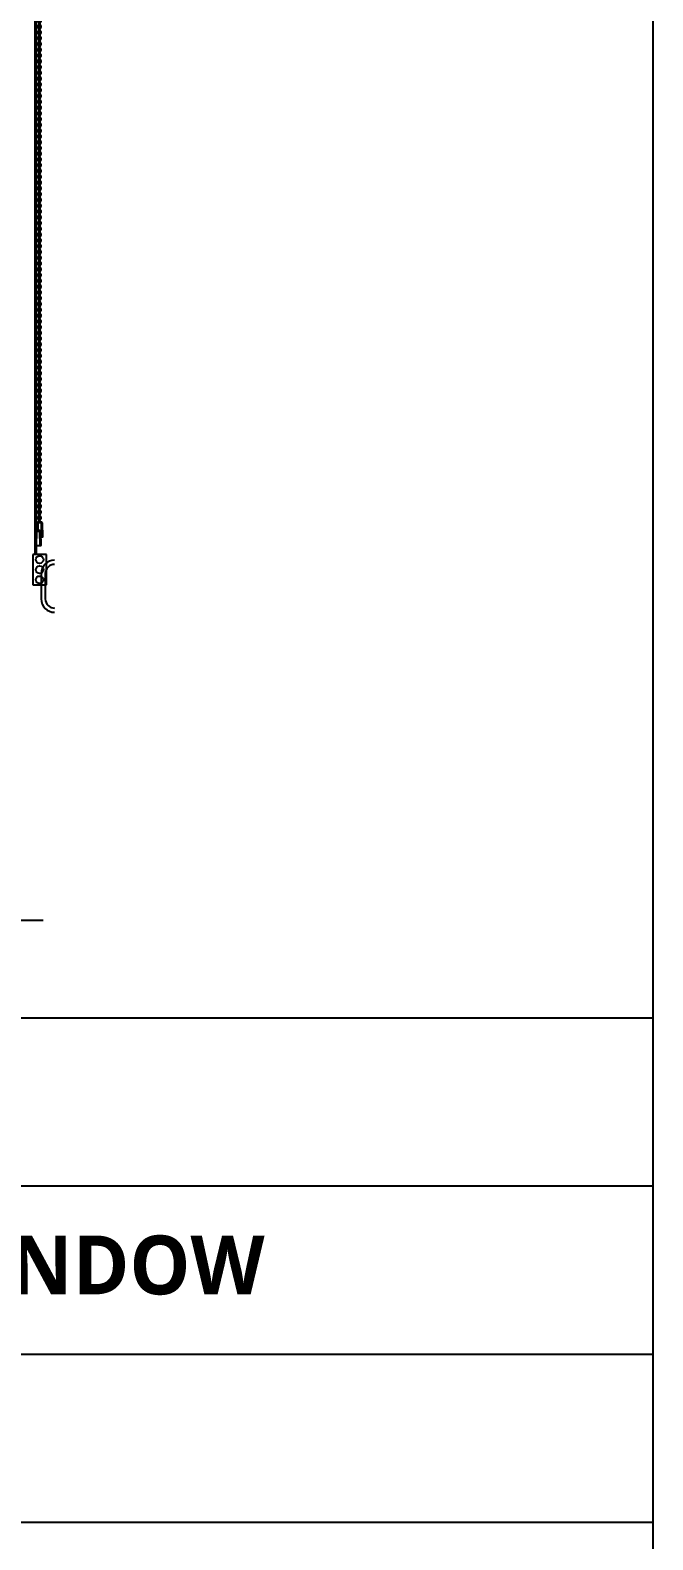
# Model space of a CAD drawing. Header units: millimetres. Extents: x 0 to 190005487, y 0 to 455456909.
# Drawn here: x 118649 to 120500, y 22222 to 26713 of the extents above; entities that cross this region are included whole.
import ezdxf

# ---------------------------------------------------------------- set-up
doc = ezdxf.new("R2010")
doc.units = ezdxf.units.MM
doc.header["$LTSCALE"] = 400
doc.header["$MEASUREMENT"] = 0
doc.header["$PDSIZE"] = -10
doc.layers.get('0').update_dxf_attribs({"linetype": 'CONTINUOUS'})
doc.layers.get('Defpoints').update_dxf_attribs({"color": 153, "linetype": 'CONTINUOUS'})
for name, color, linetype in [('2', 3, 'CONTINUOUS'), ('A-ANNO-GRA1', 7, 'CONTINUOUS'), ('A-ANNO-TEXT1', 7, 'CONTINUOUS'), ('dim', 7, 'CONTINUOUS'), ('LC-003-002-----0', 1, 'CONTINUOUS'), ('NDIM', 7, 'CONTINUOUS')]:
    doc.layers.add(name, color=color, linetype=linetype)
doc.layers.add('Defpoint', color=161, linetype='CONTINUOUS', plot=False)
doc.styles.add('SH_대대리576', font='NanumGothicBold.ttf')
doc.dimstyles.new('NDIM', dxfattribs={"dimscale": 5, "dimtxt": 3.5, "dimasz": 1.5, "dimexe": 2, "dimexo": 5, "dimgap": 1, "dimtad": 1, "dimdec": 0, "dimrnd": 0.25, "dimzin": 0, "dimdsep": 46, "dimlunit": 6, "dimblk": 'Z_DOT', "dimblk2": '_CIDOT', "dimcen": 5, "dimclrd": 256, "dimclre": 256, "dimclrt": 3, "dimadec": 0, "dimazin": 0, "dimtfac": 1, "dimtdec": 0, "dimtix": 1, "dimtmove": 2, "dimatfit": 1, "dimfxl": 1, "dimtolj": 1, "dimtzin": 0, "dimarcsym": 0})

# ---------------------------------------------------------------- blocks, each defined once
blk = doc.blocks.new('Z_DOT')
at = {"layer": 'dim', "color": 0}
for p, q in [((0, -3), (0, 3)), ((-3, 0), (3, 0))]:
    blk.add_line(p, q, dxfattribs=at)
for radius in [0.75, 0.375]:
    blk.add_circle((0, 0), radius, dxfattribs=at)
blk = doc.blocks.new('*D1326')
at = {"layer": 'Defpoints', "color": 0}
for p in [(1320.7, 483.7), (4794.2, 485.6), (1320.7, 80)]:
    blk.add_point(p, dxfattribs=at)
at = {"layer": 'NDIM', "lineweight": -2}
for p, q in [((1320.7, 283.7), (1320.7, 0)), ((4794.2, 285.6), (4794.2, 0)), ((4734.2, 80), (1380.7, 80))]:
    blk.add_line(p, q, dxfattribs=at)
at = {"layer": 'NDIM', "linetype": 'ByBlock', "lineweight": -2, "xscale": 60, "yscale": 60, "zscale": 60, "rotation": 180}
blk.add_blockref('Z_DOT', (1320.7, 80), dxfattribs=at)
at = {"layer": 'NDIM', "linetype": 'ByBlock', "lineweight": -2, "xscale": 60, "yscale": 60, "zscale": 60}
blk.add_blockref('Z_DOT', (4794.2, 80), dxfattribs=at)
at = {"layer": 'NDIM', "color": 3, "insert": (3057.4, 193.8), "char_height": 140, "attachment_point": 5, "style": 'SH_대대리576'}
blk.add_mtext('\\A1;OPENING WIDTH', dxfattribs=at)
blk = doc.blocks.new('_CIDOT')
at = {"color": 0, "linetype": 'ByBlock'}
blk.add_line((2, 0), (-1, 0), dxfattribs=at)
at = {"color": 0, "linetype": 'ByBlock', "const_width": 0.5}
blk.add_lwpolyline([(-0.25, 0, 1), (0.25, 0, 1)], format="xyb", close=True, dxfattribs=at)
blk = doc.blocks.new('chain_ohd')
at = {"layer": 'LC-003-002-----0'}
for p, q in [((1731719.5, 1098356, -97.2), (1731719.5, 1098345.3, -97.2)), ((1731723.8, 1098356, -97.2), (1731723.8, 1098345.3, -97.2)), ((1731724.8, 1098357.1, -97.2), (1731724.8, 1098378.6, -97.2)), ((1731724.8, 1098322.7, -97.2), (1731724.8, 1098344.2, -97.2)), ((1731729.1, 1098357.1, -97.2), (1731729.1, 1098378.6, -97.2)), ((1731729.1, 1098322.7, -97.2), (1731729.1, 1098344.2, -97.2)), ((1731730.2, 1098356, -97.2), (1731730.2, 1098345.3, -97.2)), ((1731734.5, 1098356, -97.2), (1731734.5, 1098345.3, -97.2)), ((1731719.5, 1098321.6, -97.2), (1731719.5, 1098310.9, -97.2)), ((1731719.5, 1098287.2, -97.2), (1731719.5, 1098276.5, -97.2)), ((1731719.5, 1098252.8, -97.2), (1731719.5, 1098242, -97.2)), ((1731723.8, 1098321.6, -97.2), (1731723.8, 1098310.9, -97.2)), ((1731723.8, 1098287.2, -97.2), (1731723.8, 1098276.5, -97.2)), ((1731723.8, 1098252.8, -97.2), (1731723.8, 1098242, -97.2)), ((1731724.8, 1098288.3, -97.2), (1731724.8, 1098309.8, -97.2)), ((1731724.8, 1098253.9, -97.2), (1731724.8, 1098275.4, -97.2)), ((1731724.8, 1098219.5, -97.2), (1731724.8, 1098241, -97.2)), ((1731729.1, 1098288.3, -97.2), (1731729.1, 1098309.8, -97.2)), ((1731729.1, 1098253.9, -97.2), (1731729.1, 1098275.4, -97.2)), ((1731729.1, 1098219.5, -97.2), (1731729.1, 1098241, -97.2)), ((1731730.2, 1098321.6, -97.2), (1731730.2, 1098310.9, -97.2)), ((1731730.2, 1098287.2, -97.2), (1731730.2, 1098276.5, -97.2)), ((1731730.2, 1098252.8, -97.2), (1731730.2, 1098242, -97.2)), ((1731734.5, 1098321.6, -97.2), (1731734.5, 1098310.9, -97.2)), ((1731734.5, 1098287.2, -97.2), (1731734.5, 1098276.5, -97.2)), ((1731734.5, 1098252.8, -97.2), (1731734.5, 1098242, -97.2)), ((1731719.5, 1098218.4, -97.2), (1731719.5, 1098207.6, -97.2)), ((1731719.5, 1098184, -97.2), (1731719.5, 1098173.2, -97.2)), ((1731719.5, 1098149.6, -97.2), (1731719.5, 1098138.8, -97.2)), ((1731723.8, 1098218.4, -97.2), (1731723.8, 1098207.6, -97.2)), ((1731723.8, 1098184, -97.2), (1731723.8, 1098173.2, -97.2)), ((1731723.8, 1098149.6, -97.2), (1731723.8, 1098138.8, -97.2)), ((1731724.8, 1098185.1, -97.2), (1731724.8, 1098206.6, -97.2)), ((1731724.8, 1098150.7, -97.2), (1731724.8, 1098172.2, -97.2)), ((1731729.1, 1098185.1, -97.2), (1731729.1, 1098206.6, -97.2)), ((1731729.1, 1098150.7, -97.2), (1731729.1, 1098172.2, -97.2)), ((1731730.2, 1098218.4, -97.2), (1731730.2, 1098207.6, -97.2)), ((1731730.2, 1098184, -97.2), (1731730.2, 1098173.2, -97.2)), ((1731730.2, 1098149.6, -97.2), (1731730.2, 1098138.8, -97.2)), ((1731734.5, 1098218.4, -97.2), (1731734.5, 1098207.6, -97.2)), ((1731734.5, 1098184, -97.2), (1731734.5, 1098173.2, -97.2)), ((1731734.5, 1098149.6, -97.2), (1731734.5, 1098138.8, -97.2)), ((1731719.5, 1098115.2, -97.2), (1731719.5, 1098104.4, -97.2)), ((1731719.5, 1098080.8, -97.2), (1731719.5, 1098070, -97.2)), ((1731723.8, 1098115.2, -97.2), (1731723.8, 1098104.4, -97.2)), ((1731723.8, 1098080.8, -97.2), (1731723.8, 1098070, -97.2)), ((1731724.8, 1098116.2, -97.2), (1731724.8, 1098137.7, -97.2)), ((1731724.8, 1098081.8, -97.2), (1731724.8, 1098103.3, -97.2)), ((1731724.8, 1098047.4, -97.2), (1731724.8, 1098068.9, -97.2)), ((1731729.1, 1098116.2, -97.2), (1731729.1, 1098137.7, -97.2)), ((1731729.1, 1098081.8, -97.2), (1731729.1, 1098103.3, -97.2)), ((1731729.1, 1098047.4, -97.2), (1731729.1, 1098068.9, -97.2)), ((1731730.2, 1098115.2, -97.2), (1731730.2, 1098104.4, -97.2)), ((1731730.2, 1098080.8, -97.2), (1731730.2, 1098070, -97.2)), ((1731734.5, 1098115.2, -97.2), (1731734.5, 1098104.4, -97.2)), ((1731734.5, 1098080.8, -97.2), (1731734.5, 1098070, -97.2)), ((1731719.5, 1098046.4, -97.2), (1731719.5, 1098035.6, -97.2)), ((1731719.5, 1098011.9, -97.2), (1731719.5, 1098001.2, -97.2)), ((1731719.5, 1097977.5, -97.2), (1731719.5, 1097966.8, -97.2)), ((1731723.8, 1098046.4, -97.2), (1731723.8, 1098035.6, -97.2)), ((1731723.8, 1098011.9, -97.2), (1731723.8, 1098001.2, -97.2)), ((1731723.8, 1097977.5, -97.2), (1731723.8, 1097966.8, -97.2)), ((1731724.8, 1098013, -97.2), (1731724.8, 1098034.5, -97.2)), ((1731724.8, 1097978.6, -97.2), (1731724.8, 1098000.1, -97.2)), ((1731724.8, 1097944.2, -97.2), (1731724.8, 1097965.7, -97.2)), ((1731729.1, 1098013, -97.2), (1731729.1, 1098034.5, -97.2)), ((1731729.1, 1097978.6, -97.2), (1731729.1, 1098000.1, -97.2)), ((1731729.1, 1097944.2, -97.2), (1731729.1, 1097965.7, -97.2)), ((1731730.2, 1098046.4, -97.2), (1731730.2, 1098035.6, -97.2)), ((1731730.2, 1098011.9, -97.2), (1731730.2, 1098001.2, -97.2)), ((1731730.2, 1097977.5, -97.2), (1731730.2, 1097966.8, -97.2)), ((1731734.5, 1098046.4, -97.2), (1731734.5, 1098035.6, -97.2)), ((1731734.5, 1098011.9, -97.2), (1731734.5, 1098001.2, -97.2)), ((1731734.5, 1097977.5, -97.2), (1731734.5, 1097966.8, -97.2)), ((1731719.5, 1097943.1, -97.2), (1731719.5, 1097932.4, -97.2)), ((1731719.5, 1097908.7, -97.2), (1731719.5, 1097898, -97.2)), ((1731719.5, 1097874.3, -97.2), (1731719.5, 1097863.6, -97.2)), ((1731723.8, 1097943.1, -97.2), (1731723.8, 1097932.4, -97.2)), ((1731723.8, 1097908.7, -97.2), (1731723.8, 1097898, -97.2)), ((1731723.8, 1097874.3, -97.2), (1731723.8, 1097863.6, -97.2)), ((1731724.8, 1097909.8, -97.2), (1731724.8, 1097931.3, -97.2)), ((1731724.8, 1097875.4, -97.2), (1731724.8, 1097896.9, -97.2)), ((1731729.1, 1097909.8, -97.2), (1731729.1, 1097931.3, -97.2)), ((1731729.1, 1097875.4, -97.2), (1731729.1, 1097896.9, -97.2)), ((1731730.2, 1097943.1, -97.2), (1731730.2, 1097932.4, -97.2)), ((1731730.2, 1097908.7, -97.2), (1731730.2, 1097898, -97.2)), ((1731730.2, 1097874.3, -97.2), (1731730.2, 1097863.6, -97.2)), ((1731734.5, 1097943.1, -97.2), (1731734.5, 1097932.4, -97.2)), ((1731734.5, 1097908.7, -97.2), (1731734.5, 1097898, -97.2)), ((1731734.5, 1097874.3, -97.2), (1731734.5, 1097863.6, -97.2)), ((1731719.5, 1097839.9, -97.2), (1731719.5, 1097829.1, -97.2)), ((1731719.5, 1097805.5, -97.2), (1731719.5, 1097794.7, -97.2)), ((1731723.8, 1097839.9, -97.2), (1731723.8, 1097829.1, -97.2)), ((1731723.8, 1097805.5, -97.2), (1731723.8, 1097794.7, -97.2)), ((1731724.8, 1097841, -97.2), (1731724.8, 1097862.5, -97.2)), ((1731724.8, 1097806.6, -97.2), (1731724.8, 1097828.1, -97.2)), ((1731724.8, 1097772.2, -97.2), (1731724.8, 1097793.7, -97.2)), ((1731729.1, 1097841, -97.2), (1731729.1, 1097862.5, -97.2)), ((1731729.1, 1097806.6, -97.2), (1731729.1, 1097828.1, -97.2)), ((1731729.1, 1097772.2, -97.2), (1731729.1, 1097793.7, -97.2)), ((1731730.2, 1097839.9, -97.2), (1731730.2, 1097829.1, -97.2)), ((1731730.2, 1097805.5, -97.2), (1731730.2, 1097794.7, -97.2)), ((1731734.5, 1097839.9, -97.2), (1731734.5, 1097829.1, -97.2)), ((1731734.5, 1097805.5, -97.2), (1731734.5, 1097794.7, -97.2)), ((1731719.5, 1097771.1, -97.2), (1731719.5, 1097760.3, -97.2)), ((1731719.5, 1097736.7, -97.2), (1731719.5, 1097725.9, -97.2)), ((1731719.5, 1097702.3, -97.2), (1731719.5, 1097691.5, -97.2)), ((1731723.8, 1097771.1, -97.2), (1731723.8, 1097760.3, -97.2)), ((1731723.8, 1097736.7, -97.2), (1731723.8, 1097725.9, -97.2)), ((1731723.8, 1097702.3, -97.2), (1731723.8, 1097691.5, -97.2)), ((1731724.8, 1097737.7, -97.2), (1731724.8, 1097759.3, -97.2)), ((1731724.8, 1097703.3, -97.2), (1731724.8, 1097724.8, -97.2)), ((1731729.1, 1097737.7, -97.2), (1731729.1, 1097759.3, -97.2)), ((1731729.1, 1097703.3, -97.2), (1731729.1, 1097724.8, -97.2)), ((1731730.2, 1097771.1, -97.2), (1731730.2, 1097760.3, -97.2)), ((1731730.2, 1097736.7, -97.2), (1731730.2, 1097725.9, -97.2)), ((1731730.2, 1097702.3, -97.2), (1731730.2, 1097691.5, -97.2)), ((1731734.5, 1097771.1, -97.2), (1731734.5, 1097760.3, -97.2)), ((1731734.5, 1097736.7, -97.2), (1731734.5, 1097725.9, -97.2)), ((1731734.5, 1097702.3, -97.2), (1731734.5, 1097691.5, -97.2)), ((1731719.5, 1097667.9, -97.2), (1731719.5, 1097657.1, -97.2)), ((1731719.5, 1097633.4, -97.2), (1731719.5, 1097622.7, -97.2)), ((1731723.8, 1097667.9, -97.2), (1731723.8, 1097657.1, -97.2)), ((1731723.8, 1097633.4, -97.2), (1731723.8, 1097622.7, -97.2)), ((1731724.8, 1097668.9, -97.2), (1731724.8, 1097690.4, -97.2)), ((1731724.8, 1097634.5, -97.2), (1731724.8, 1097656, -97.2)), ((1731724.8, 1097600.1, -97.2), (1731724.8, 1097621.6, -97.2)), ((1731729.1, 1097668.9, -97.2), (1731729.1, 1097690.4, -97.2)), ((1731729.1, 1097634.5, -97.2), (1731729.1, 1097656, -97.2)), ((1731729.1, 1097600.1, -97.2), (1731729.1, 1097621.6, -97.2)), ((1731730.2, 1097667.9, -97.2), (1731730.2, 1097657.1, -97.2)), ((1731730.2, 1097633.4, -97.2), (1731730.2, 1097622.7, -97.2)), ((1731734.5, 1097667.9, -97.2), (1731734.5, 1097657.1, -97.2)), ((1731734.5, 1097633.4, -97.2), (1731734.5, 1097622.7, -97.2)), ((1731719.5, 1097599, -97.2), (1731719.5, 1097588.3, -97.2)), ((1731719.5, 1097564.6, -97.2), (1731719.5, 1097553.9, -97.2)), ((1731719.5, 1097530.2, -97.2), (1731719.5, 1097519.5, -97.2)), ((1731723.8, 1097599, -97.2), (1731723.8, 1097588.3, -97.2)), ((1731723.8, 1097564.6, -97.2), (1731723.8, 1097553.9, -97.2)), ((1731723.8, 1097530.2, -97.2), (1731723.8, 1097519.5, -97.2)), ((1731724.8, 1097565.7, -97.2), (1731724.8, 1097587.2, -97.2)), ((1731724.8, 1097531.3, -97.2), (1731724.8, 1097552.8, -97.2)), ((1731724.8, 1097496.9, -97.2), (1731724.8, 1097518.4, -97.2)), ((1731729.1, 1097565.7, -97.2), (1731729.1, 1097587.2, -97.2)), ((1731729.1, 1097531.3, -97.2), (1731729.1, 1097552.8, -97.2)), ((1731729.1, 1097496.9, -97.2), (1731729.1, 1097518.4, -97.2)), ((1731730.2, 1097599, -97.2), (1731730.2, 1097588.3, -97.2)), ((1731730.2, 1097564.6, -97.2), (1731730.2, 1097553.9, -97.2)), ((1731730.2, 1097530.2, -97.2), (1731730.2, 1097519.5, -97.2)), ((1731734.5, 1097599, -97.2), (1731734.5, 1097588.3, -97.2)), ((1731734.5, 1097564.6, -97.2), (1731734.5, 1097553.9, -97.2)), ((1731734.5, 1097530.2, -97.2), (1731734.5, 1097519.5, -97.2)), ((1731719.5, 1097495.8, -97.2), (1731719.5, 1097485.1, -97.2)), ((1731719.5, 1097461.4, -97.2), (1731719.5, 1097450.7, -97.2)), ((1731719.5, 1097427, -97.2), (1731719.5, 1097416.2, -97.2)), ((1731723.8, 1097495.8, -97.2), (1731723.8, 1097485.1, -97.2)), ((1731723.8, 1097461.4, -97.2), (1731723.8, 1097450.7, -97.2)), ((1731723.8, 1097427, -97.2), (1731723.8, 1097416.2, -97.2)), ((1731724.8, 1097462.5, -97.2), (1731724.8, 1097484, -97.2)), ((1731724.8, 1097428.1, -97.2), (1731724.8, 1097449.6, -97.2)), ((1731729.1, 1097462.5, -97.2), (1731729.1, 1097484, -97.2)), ((1731729.1, 1097428.1, -97.2), (1731729.1, 1097449.6, -97.2)), ((1731730.2, 1097495.8, -97.2), (1731730.2, 1097485.1, -97.2)), ((1731730.2, 1097461.4, -97.2), (1731730.2, 1097450.7, -97.2)), ((1731730.2, 1097427, -97.2), (1731730.2, 1097416.2, -97.2)), ((1731734.5, 1097495.8, -97.2), (1731734.5, 1097485.1, -97.2)), ((1731734.5, 1097461.4, -97.2), (1731734.5, 1097450.7, -97.2)), ((1731734.5, 1097427, -97.2), (1731734.5, 1097416.2, -97.2)), ((1731719.5, 1097392.6, -97.2), (1731719.5, 1097381.8, -97.2)), ((1731719.5, 1097358.2, -97.2), (1731719.5, 1097347.4, -97.2)), ((1731723.8, 1097392.6, -97.2), (1731723.8, 1097381.8, -97.2)), ((1731723.8, 1097358.2, -97.2), (1731723.8, 1097347.4, -97.2)), ((1731724.8, 1097393.7, -97.2), (1731724.8, 1097415.2, -97.2)), ((1731724.8, 1097359.3, -97.2), (1731724.8, 1097380.8, -97.2)), ((1731724.8, 1097324.8, -97.2), (1731724.8, 1097346.4, -97.2)), ((1731729.1, 1097393.7, -97.2), (1731729.1, 1097415.2, -97.2)), ((1731729.1, 1097359.3, -97.2), (1731729.1, 1097380.8, -97.2)), ((1731729.1, 1097324.8, -97.2), (1731729.1, 1097346.4, -97.2)), ((1731730.2, 1097392.6, -97.2), (1731730.2, 1097381.8, -97.2)), ((1731730.2, 1097358.2, -97.2), (1731730.2, 1097347.4, -97.2)), ((1731734.5, 1097392.6, -97.2), (1731734.5, 1097381.8, -97.2)), ((1731734.5, 1097358.2, -97.2), (1731734.5, 1097347.4, -97.2)), ((1731719.5, 1097323.8, -97.2), (1731719.5, 1097313, -97.2)), ((1731719.5, 1097289.4, -97.2), (1731719.5, 1097278.6, -97.2)), ((1731723.8, 1097323.8, -97.2), (1731723.8, 1097313, -97.2)), ((1731723.8, 1097289.4, -97.2), (1731723.8, 1097278.6, -97.2)), ((1731724.8, 1097290.4, -97.2), (1731724.8, 1097311.9, -97.2)), ((1731729.1, 1097290.4, -97.2), (1731729.1, 1097311.9, -97.2)), ((1731730.2, 1097323.8, -97.2), (1731730.2, 1097313, -97.2)), ((1731730.2, 1097289.4, -97.2), (1731730.2, 1097278.6, -97.2)), ((1731734.5, 1097323.8, -97.2), (1731734.5, 1097313, -97.2)), ((1731734.5, 1097289.4, -97.2), (1731734.5, 1097278.6, -97.2))]:
    blk.add_line(p, q, dxfattribs=at)
for centre, radius, start, end in [((1731727, 1098356, -97.2), 7.53, 106.60155, 180), ((1731727, 1098345.3, -97.2), 7.53, 180, 0), ((1731727, 1098321.6, -97.2), 7.53, 106.60155, 180), ((1731727, 1098356, -97.2), 3.23, 131.81031, 180), ((1731727, 1098345.3, -97.2), 3.23, 180, 0), ((1731727, 1098321.6, -97.2), 3.23, 131.81031, 180), ((1731727, 1098378.6, -97.2), 2.15, 0, 180), ((1731727, 1098357.1, -97.2), 2.15, 180, 0), ((1731727, 1098344.2, -97.2), 2.15, 0, 180), ((1731727, 1098356, -97.2), 7.53, 0, 73.39845), ((1731727, 1098356, -97.2), 3.23, 0, 48.18969), ((1731727, 1098321.6, -97.2), 7.53, 0, 73.39845), ((1731727, 1098321.6, -97.2), 3.23, 0, 48.18969), ((1731727, 1098310.9, -97.2), 7.53, 180, 0), ((1731727, 1098287.2, -97.2), 7.53, 106.60155, 180), ((1731727, 1098276.5, -97.2), 7.53, 180, 0), ((1731727, 1098252.8, -97.2), 7.53, 106.60155, 180), ((1731727, 1098242, -97.2), 7.53, 180, 0), ((1731727, 1098310.9, -97.2), 3.23, 180, 0), ((1731727, 1098287.2, -97.2), 3.23, 131.81031, 180), ((1731727, 1098276.5, -97.2), 3.23, 180, 0), ((1731727, 1098252.8, -97.2), 3.23, 131.81031, 180), ((1731727, 1098242, -97.2), 3.23, 180, 0), ((1731727, 1098322.7, -97.2), 2.15, 180, 0), ((1731727, 1098309.8, -97.2), 2.15, 0, 180), ((1731727, 1098288.3, -97.2), 2.15, 180, 0), ((1731727, 1098275.4, -97.2), 2.15, 0, 180), ((1731727, 1098253.9, -97.2), 2.15, 180, 0), ((1731727, 1098241, -97.2), 2.15, 0, 180), ((1731727, 1098287.2, -97.2), 7.53, 0, 73.39845), ((1731727, 1098287.2, -97.2), 3.23, 0, 48.18969), ((1731727, 1098252.8, -97.2), 7.53, 0, 73.39845), ((1731727, 1098252.8, -97.2), 3.23, 0, 48.18969), ((1731727, 1098218.4, -97.2), 7.53, 106.60155, 180), ((1731727, 1098207.6, -97.2), 7.53, 180, 0), ((1731727, 1098184, -97.2), 7.53, 106.60155, 180), ((1731727, 1098173.2, -97.2), 7.53, 180, 0), ((1731727, 1098149.6, -97.2), 7.53, 106.60155, 180), ((1731727, 1098218.4, -97.2), 3.23, 131.81031, 180), ((1731727, 1098207.6, -97.2), 3.23, 180, 0), ((1731727, 1098184, -97.2), 3.23, 131.81031, 180), ((1731727, 1098173.2, -97.2), 3.23, 180, 0), ((1731727, 1098149.6, -97.2), 3.23, 131.81031, 180), ((1731727, 1098219.5, -97.2), 2.15, 180, 0), ((1731727, 1098206.6, -97.2), 2.15, 0, 180), ((1731727, 1098185.1, -97.2), 2.15, 180, 0), ((1731727, 1098172.2, -97.2), 2.15, 0, 180), ((1731727, 1098150.7, -97.2), 2.15, 180, 0), ((1731727, 1098218.4, -97.2), 7.53, 0, 73.39845), ((1731727, 1098218.4, -97.2), 3.23, 0, 48.18969), ((1731727, 1098184, -97.2), 7.53, 0, 73.39845), ((1731727, 1098184, -97.2), 3.23, 0, 48.18969), ((1731727, 1098149.6, -97.2), 7.53, 0, 73.39845), ((1731727, 1098149.6, -97.2), 3.23, 0, 48.18969), ((1731727, 1098138.8, -97.2), 7.53, 180, 0), ((1731727, 1098115.2, -97.2), 7.53, 106.60155, 180), ((1731727, 1098104.4, -97.2), 7.53, 180, 0), ((1731727, 1098080.8, -97.2), 7.53, 106.60155, 180), ((1731727, 1098070, -97.2), 7.53, 180, 0), ((1731727, 1098138.8, -97.2), 3.23, 180, 0), ((1731727, 1098115.2, -97.2), 3.23, 131.81031, 180), ((1731727, 1098104.4, -97.2), 3.23, 180, 0), ((1731727, 1098080.8, -97.2), 3.23, 131.81031, 180), ((1731727, 1098070, -97.2), 3.23, 180, 0), ((1731727, 1098137.7, -97.2), 2.15, 0, 180), ((1731727, 1098116.2, -97.2), 2.15, 180, 0), ((1731727, 1098103.3, -97.2), 2.15, 0, 180), ((1731727, 1098081.8, -97.2), 2.15, 180, 0), ((1731727, 1098068.9, -97.2), 2.15, 0, 180), ((1731727, 1098115.2, -97.2), 7.53, 0, 73.39845), ((1731727, 1098115.2, -97.2), 3.23, 0, 48.18969), ((1731727, 1098080.8, -97.2), 7.53, 0, 73.39845), ((1731727, 1098080.8, -97.2), 3.23, 0, 48.18969), ((1731727, 1098046.4, -97.2), 7.53, 106.60155, 180), ((1731727, 1098035.6, -97.2), 7.53, 180, 0), ((1731727, 1098011.9, -97.2), 7.53, 106.60155, 180), ((1731727, 1098001.2, -97.2), 7.53, 180, 0), ((1731727, 1097977.5, -97.2), 7.53, 106.60155, 180), ((1731727, 1097966.8, -97.2), 7.53, 180, 0), ((1731727, 1098046.4, -97.2), 3.23, 131.81031, 180), ((1731727, 1098035.6, -97.2), 3.23, 180, 0), ((1731727, 1098011.9, -97.2), 3.23, 131.81031, 180), ((1731727, 1098001.2, -97.2), 3.23, 180, 0), ((1731727, 1097977.5, -97.2), 3.23, 131.81031, 180), ((1731727, 1097966.8, -97.2), 3.23, 180, 0), ((1731727, 1098047.4, -97.2), 2.15, 180, 0), ((1731727, 1098034.5, -97.2), 2.15, 0, 180), ((1731727, 1098013, -97.2), 2.15, 180, 0), ((1731727, 1098000.1, -97.2), 2.15, 0, 180), ((1731727, 1097978.6, -97.2), 2.15, 180, 0), ((1731727, 1097965.7, -97.2), 2.15, 0, 180), ((1731727, 1098046.4, -97.2), 7.53, 0, 73.39845), ((1731727, 1098046.4, -97.2), 3.23, 0, 48.18969), ((1731727, 1098011.9, -97.2), 7.53, 0, 73.39845), ((1731727, 1098011.9, -97.2), 3.23, 0, 48.18969), ((1731727, 1097977.5, -97.2), 7.53, 0, 73.39845), ((1731727, 1097977.5, -97.2), 3.23, 0, 48.18969), ((1731727, 1097943.1, -97.2), 7.53, 106.60155, 180), ((1731727, 1097932.4, -97.2), 7.53, 180, 0), ((1731727, 1097908.7, -97.2), 7.53, 106.60155, 180), ((1731727, 1097898, -97.2), 7.53, 180, 0), ((1731727, 1097874.3, -97.2), 7.53, 106.60155, 180), ((1731727, 1097943.1, -97.2), 3.23, 131.81031, 180), ((1731727, 1097932.4, -97.2), 3.23, 180, 0), ((1731727, 1097908.7, -97.2), 3.23, 131.81031, 180), ((1731727, 1097898, -97.2), 3.23, 180, 0), ((1731727, 1097874.3, -97.2), 3.23, 131.81031, 180), ((1731727, 1097944.2, -97.2), 2.15, 180, 0), ((1731727, 1097931.3, -97.2), 2.15, 0, 180), ((1731727, 1097909.8, -97.2), 2.15, 180, 0), ((1731727, 1097896.9, -97.2), 2.15, 0, 180), ((1731727, 1097875.4, -97.2), 2.15, 180, 0), ((1731727, 1097943.1, -97.2), 7.53, 0, 73.39845), ((1731727, 1097943.1, -97.2), 3.23, 0, 48.18969), ((1731727, 1097908.7, -97.2), 7.53, 0, 73.39845), ((1731727, 1097908.7, -97.2), 3.23, 0, 48.18969), ((1731727, 1097874.3, -97.2), 7.53, 0, 73.39845), ((1731727, 1097874.3, -97.2), 3.23, 0, 48.18969), ((1731727, 1097863.6, -97.2), 7.53, 180, 0), ((1731727, 1097839.9, -97.2), 7.53, 106.60155, 180), ((1731727, 1097829.1, -97.2), 7.53, 180, 0), ((1731727, 1097805.5, -97.2), 7.53, 106.60155, 180), ((1731727, 1097794.7, -97.2), 7.53, 180, 0), ((1731727, 1097863.6, -97.2), 3.23, 180, 0), ((1731727, 1097839.9, -97.2), 3.23, 131.81031, 180), ((1731727, 1097829.1, -97.2), 3.23, 180, 0), ((1731727, 1097805.5, -97.2), 3.23, 131.81031, 180), ((1731727, 1097794.7, -97.2), 3.23, 180, 0), ((1731727, 1097862.5, -97.2), 2.15, 0, 180), ((1731727, 1097841, -97.2), 2.15, 180, 0), ((1731727, 1097828.1, -97.2), 2.15, 0, 180), ((1731727, 1097806.6, -97.2), 2.15, 180, 0), ((1731727, 1097793.7, -97.2), 2.15, 0, 180), ((1731727, 1097839.9, -97.2), 7.53, 0, 73.39845), ((1731727, 1097839.9, -97.2), 3.23, 0, 48.18969), ((1731727, 1097805.5, -97.2), 7.53, 0, 73.39845), ((1731727, 1097805.5, -97.2), 3.23, 0, 48.18969), ((1731727, 1097771.1, -97.2), 7.53, 106.60155, 180), ((1731727, 1097760.3, -97.2), 7.53, 180, 0), ((1731727, 1097736.7, -97.2), 7.53, 106.60155, 180), ((1731727, 1097725.9, -97.2), 7.53, 180, 0), ((1731727, 1097702.3, -97.2), 7.53, 106.60155, 180), ((1731727, 1097771.1, -97.2), 3.23, 131.81031, 180), ((1731727, 1097760.3, -97.2), 3.23, 180, 0), ((1731727, 1097736.7, -97.2), 3.23, 131.81031, 180), ((1731727, 1097725.9, -97.2), 3.23, 180, 0), ((1731727, 1097702.3, -97.2), 3.23, 131.81031, 180), ((1731727, 1097772.2, -97.2), 2.15, 180, 0), ((1731727, 1097759.3, -97.2), 2.15, 0, 180), ((1731727, 1097737.7, -97.2), 2.15, 180, 0), ((1731727, 1097724.8, -97.2), 2.15, 0, 180), ((1731727, 1097703.3, -97.2), 2.15, 180, 0), ((1731727, 1097771.1, -97.2), 7.53, 0, 73.39845), ((1731727, 1097771.1, -97.2), 3.23, 0, 48.18969), ((1731727, 1097736.7, -97.2), 7.53, 0, 73.39845), ((1731727, 1097736.7, -97.2), 3.23, 0, 48.18969), ((1731727, 1097702.3, -97.2), 7.53, 0, 73.39845), ((1731727, 1097702.3, -97.2), 3.23, 0, 48.18969), ((1731727, 1097691.5, -97.2), 7.53, 180, 0), ((1731727, 1097667.9, -97.2), 7.53, 106.60155, 180), ((1731727, 1097657.1, -97.2), 7.53, 180, 0), ((1731727, 1097633.4, -97.2), 7.53, 106.60155, 180), ((1731727, 1097622.7, -97.2), 7.53, 180, 0), ((1731727, 1097599, -97.2), 7.53, 106.60155, 180), ((1731727, 1097691.5, -97.2), 3.23, 180, 0), ((1731727, 1097667.9, -97.2), 3.23, 131.81031, 180), ((1731727, 1097657.1, -97.2), 3.23, 180, 0), ((1731727, 1097633.4, -97.2), 3.23, 131.81031, 180), ((1731727, 1097622.7, -97.2), 3.23, 180, 0), ((1731727, 1097690.4, -97.2), 2.15, 0, 180), ((1731727, 1097668.9, -97.2), 2.15, 180, 0), ((1731727, 1097656, -97.2), 2.15, 0, 180), ((1731727, 1097634.5, -97.2), 2.15, 180, 0), ((1731727, 1097621.6, -97.2), 2.15, 0, 180), ((1731727, 1097667.9, -97.2), 7.53, 0, 73.39845), ((1731727, 1097667.9, -97.2), 3.23, 0, 48.18969), ((1731727, 1097633.4, -97.2), 7.53, 0, 73.39845), ((1731727, 1097633.4, -97.2), 3.23, 0, 48.18969), ((1731727, 1097599, -97.2), 7.53, 0, 73.39845), ((1731727, 1097588.3, -97.2), 7.53, 180, 0), ((1731727, 1097564.6, -97.2), 7.53, 106.60155, 180), ((1731727, 1097553.9, -97.2), 7.53, 180, 0), ((1731727, 1097530.2, -97.2), 7.53, 106.60155, 180), ((1731727, 1097519.5, -97.2), 7.53, 180, 0), ((1731727, 1097599, -97.2), 3.23, 131.81031, 180), ((1731727, 1097588.3, -97.2), 3.23, 180, 0), ((1731727, 1097564.6, -97.2), 3.23, 131.81031, 180), ((1731727, 1097553.9, -97.2), 3.23, 180, 0), ((1731727, 1097530.2, -97.2), 3.23, 131.81031, 180), ((1731727, 1097519.5, -97.2), 3.23, 180, 0), ((1731727, 1097600.1, -97.2), 2.15, 180, 0), ((1731727, 1097587.2, -97.2), 2.15, 0, 180), ((1731727, 1097565.7, -97.2), 2.15, 180, 0), ((1731727, 1097552.8, -97.2), 2.15, 0, 180), ((1731727, 1097531.3, -97.2), 2.15, 180, 0), ((1731727, 1097518.4, -97.2), 2.15, 0, 180), ((1731727, 1097599, -97.2), 3.23, 0, 48.18969), ((1731727, 1097564.6, -97.2), 7.53, 0, 73.39845), ((1731727, 1097564.6, -97.2), 3.23, 0, 48.18969), ((1731727, 1097530.2, -97.2), 7.53, 0, 73.39845), ((1731727, 1097530.2, -97.2), 3.23, 0, 48.18969), ((1731727, 1097495.8, -97.2), 7.53, 106.60155, 180), ((1731727, 1097485.1, -97.2), 7.53, 180, 0), ((1731727, 1097461.4, -97.2), 7.53, 106.60155, 180), ((1731727, 1097450.7, -97.2), 7.53, 180, 0), ((1731727, 1097427, -97.2), 7.53, 106.60155, 180), ((1731727, 1097495.8, -97.2), 3.23, 131.81031, 180), ((1731727, 1097485.1, -97.2), 3.23, 180, 0), ((1731727, 1097461.4, -97.2), 3.23, 131.81031, 180), ((1731727, 1097450.7, -97.2), 3.23, 180, 0), ((1731727, 1097427, -97.2), 3.23, 131.81031, 180), ((1731727, 1097496.9, -97.2), 2.15, 180, 0), ((1731727, 1097484, -97.2), 2.15, 0, 180), ((1731727, 1097462.5, -97.2), 2.15, 180, 0), ((1731727, 1097449.6, -97.2), 2.15, 0, 180), ((1731727, 1097428.1, -97.2), 2.15, 180, 0), ((1731727, 1097495.8, -97.2), 7.53, 0, 73.39845), ((1731727, 1097495.8, -97.2), 3.23, 0, 48.18969), ((1731727, 1097461.4, -97.2), 7.53, 0, 73.39845), ((1731727, 1097461.4, -97.2), 3.23, 0, 48.18969), ((1731727, 1097427, -97.2), 7.53, 0, 73.39845), ((1731727, 1097427, -97.2), 3.23, 0, 48.18969), ((1731727, 1097416.2, -97.2), 7.53, 180, 0), ((1731727, 1097392.6, -97.2), 7.53, 106.60155, 180), ((1731727, 1097381.8, -97.2), 7.53, 180, 0), ((1731727, 1097358.2, -97.2), 7.53, 106.60155, 180), ((1731727, 1097347.4, -97.2), 7.53, 180, 0), ((1731727, 1097416.2, -97.2), 3.23, 180, 0), ((1731727, 1097392.6, -97.2), 3.23, 131.81031, 180), ((1731727, 1097381.8, -97.2), 3.23, 180, 0), ((1731727, 1097358.2, -97.2), 3.23, 131.81031, 180), ((1731727, 1097347.4, -97.2), 3.23, 180, 0), ((1731727, 1097415.2, -97.2), 2.15, 0, 180), ((1731727, 1097393.7, -97.2), 2.15, 180, 0), ((1731727, 1097380.8, -97.2), 2.15, 0, 180), ((1731727, 1097359.3, -97.2), 2.15, 180, 0), ((1731727, 1097346.4, -97.2), 2.15, 0, 180), ((1731727, 1097392.6, -97.2), 7.53, 0, 73.39845), ((1731727, 1097392.6, -97.2), 3.23, 0, 48.18969), ((1731727, 1097358.2, -97.2), 7.53, 0, 73.39845), ((1731727, 1097358.2, -97.2), 3.23, 0, 48.18969), ((1731727, 1097323.8, -97.2), 7.53, 106.60155, 180), ((1731727, 1097313, -97.2), 7.53, 180, 0), ((1731727, 1097289.4, -97.2), 7.53, 106.60155, 180), ((1731727, 1097278.6, -97.2), 7.53, 180, 0), ((1731727, 1097323.8, -97.2), 3.23, 131.81031, 180), ((1731727, 1097313, -97.2), 3.23, 180, 0), ((1731727, 1097289.4, -97.2), 3.23, 131.81031, 180), ((1731727, 1097278.6, -97.2), 3.23, 180, 0), ((1731727, 1097324.8, -97.2), 2.15, 180, 0), ((1731727, 1097311.9, -97.2), 2.15, 0, 180), ((1731727, 1097290.4, -97.2), 2.15, 180, 0), ((1731727, 1097323.8, -97.2), 7.53, 0, 73.39845), ((1731727, 1097323.8, -97.2), 3.23, 0, 48.18969), ((1731727, 1097289.4, -97.2), 7.53, 0, 73.39845), ((1731727, 1097289.4, -97.2), 3.23, 0, 48.18969)]:
    blk.add_arc(centre, radius, start, end, dxfattribs=at)
blk = doc.blocks.new('A$C640965EA')
for p, q in [((4983.8, 1167.7, 0), (4943.8, 1167.7, 0)), ((4943.8, 1167.7, 0), (4943.8, 1077.7, 0)), ((4983.8, 1077.7, 0), (4983.8, 1167.7, 0)), ((4943.8, 1077.7, 0), (4983.8, 1077.7, 0))]:
    blk.add_line(p, q)
at = {"color": 4}
for p, q in [((4968.3, 1110.9, 0), (4968.3, 1035.9, 0)), ((4980.8, 1110.9, 0), (4980.8, 1035.9, 0))]:
    blk.add_line(p, q, dxfattribs=at)
for centre in [(4963.8, 1152.7, -90.6), (4963.8, 1122.7, -90.6), (4963.8, 1092.7, -90.6)]:
    blk.add_circle(centre, 11.2)
for centre, radius, start, end in [((5008.3, 1110.9, -44.5), 40, 90, 180), ((5008.3, 1110.9, -44.5), 27.5, 90, 180), ((5008.3, 1035.9, -44.5), 40, 180, 270), ((5008.3, 1035.9, -44.5), 27.5, 180, 270)]:
    blk.add_arc(centre, radius, start, end, dxfattribs=at)
at = {"layer": 'LC-003-002-----0'}
for p, q in [((4949.7, 3782.7, 0), (4949.7, 1167.7, 0)), ((4953.7, 3782.7, 0), (4953.7, 1167.7, 0)), ((4957.8, 1262, -48.6), (4957.1, 1239, -48.6)), ((4959.2, 1239, -48.6), (4959.8, 1260.9, -48.6)), ((4968.5, 1264.4, -48.6), (4960.3, 1264.4, -48.6)), ((4968, 1261.9, -48.6), (4960.8, 1261.9, -48.6)), ((4962.4, 1264.4, -48.6), (4962.4, 1274.4, -48.6)), ((4964.4, 1264.4, -48.6), (4964.4, 1274.4, -48.6)), ((4970.2, 1220.5, -48.6), (4969, 1260.9, -48.6)), ((4971, 1262, -48.6), (4972.4, 1219.8, -48.6)), ((4953.2, 1236.6, -48.6), (4951.8, 1194.5, -48.6)), ((4954.1, 1195.1, -48.6), (4955.2, 1235.6, -48.6)), ((4963.9, 1239, -48.6), (4955.7, 1239, -48.6)), ((4963.4, 1236.5, -48.6), (4956.2, 1236.5, -48.6)), ((4965.6, 1195.1, -48.6), (4964.4, 1235.6, -48.6)), ((4966.4, 1236.6, -48.6), (4967.8, 1194.5, -48.6)), ((4972, 1219.4, -48.6), (4967, 1219.4, -48.6)), ((4967.4, 1194, -48.6), (4952.2, 1194, -48.6))]:
    blk.add_line(p, q, dxfattribs=at)
for centre, radius, start, end in [((4960.3, 1261.9, -48.6), 2.5, 90, 178.0908), ((4963.4, 1274.4, -48.6), 1, 0, 180), ((4968.5, 1261.9, -48.6), 2.5, 1.9092, 90), ((4955.7, 1236.5, -48.6), 2.5, 90, 178.0908), ((4963.9, 1236.5, -48.6), 2.5, 1.9092, 90), ((4972, 1219.8, -48.6), 0.4, 270, 1.9092), ((4952.2, 1194.4, -48.6), 0.4, 178.0908, 270), ((4967.4, 1194.4, -48.6), 0.4, 270, 1.9092)]:
    blk.add_arc(centre, radius, start, end, dxfattribs=at)
at = {"layer": '2', "xscale": 0.5000000000072761, "yscale": 0.5000000000072761, "zscale": 0.5000000000072761}
for p in [(-860900.1, -546196.1, 0), (-860900.1, -546264.9, 0), (-860900.1, -546814.9, 0), (-860900.1, -547364.9, 0)]:
    blk.add_blockref('chain_ohd', p, dxfattribs=at)
at = {"layer": 'NDIM'}
dim = blk.add_linear_dim(base=(1320.7, 80, -42), p1=(4794.2, 485.6, -42), p2=(1320.7, 483.7, -42), text='OPENING WIDTH', dimstyle='NDIM', override={"dimscale": 40, "dimclrd": 256, "dimclre": 256, "dimatfit": 3}, dxfattribs=at)
dim.commit()
dim.dimension.update_dxf_attribs({"geometry": '*D1326', "text_midpoint": (3057.4, 193.8, -42)})

msp = doc.modelspace()

# ---------------------------------------------------------------- linework, layer by layer
at = {"layer": 'A-ANNO-GRA1', "color": 8}
for p, q in [((85000, 23775), (120500, 23775)), ((85000, 23275), (120500, 23275)), ((85000, 22775), (120500, 22775)), ((85000, 22275), (120500, 22275))]:
    msp.add_line(p, q, dxfattribs=at)
at = {"layer": 'Defpoint'}
msp.add_lwpolyline([(85000, 1000), (85000, 28700), (120500, 28700), (120500, 1000)], close=True, dxfattribs=at)

# ---------------------------------------------------------------- block references
msp.add_blockref('A$C640965EA', (113713, 23985.7))

# ---------------------------------------------------------------- texts
at = {"layer": 'A-ANNO-TEXT1', "style": 'SH_대대리576'}
msp.add_text('STEEL 0.5T, 50T, P.I.R단열재 (난연3급) 충진, 670X310X3T WINDOW', height=175, dxfattribs=at).set_placement((112276.3, 22952.4))

doc.saveas('drawing.dxf')
